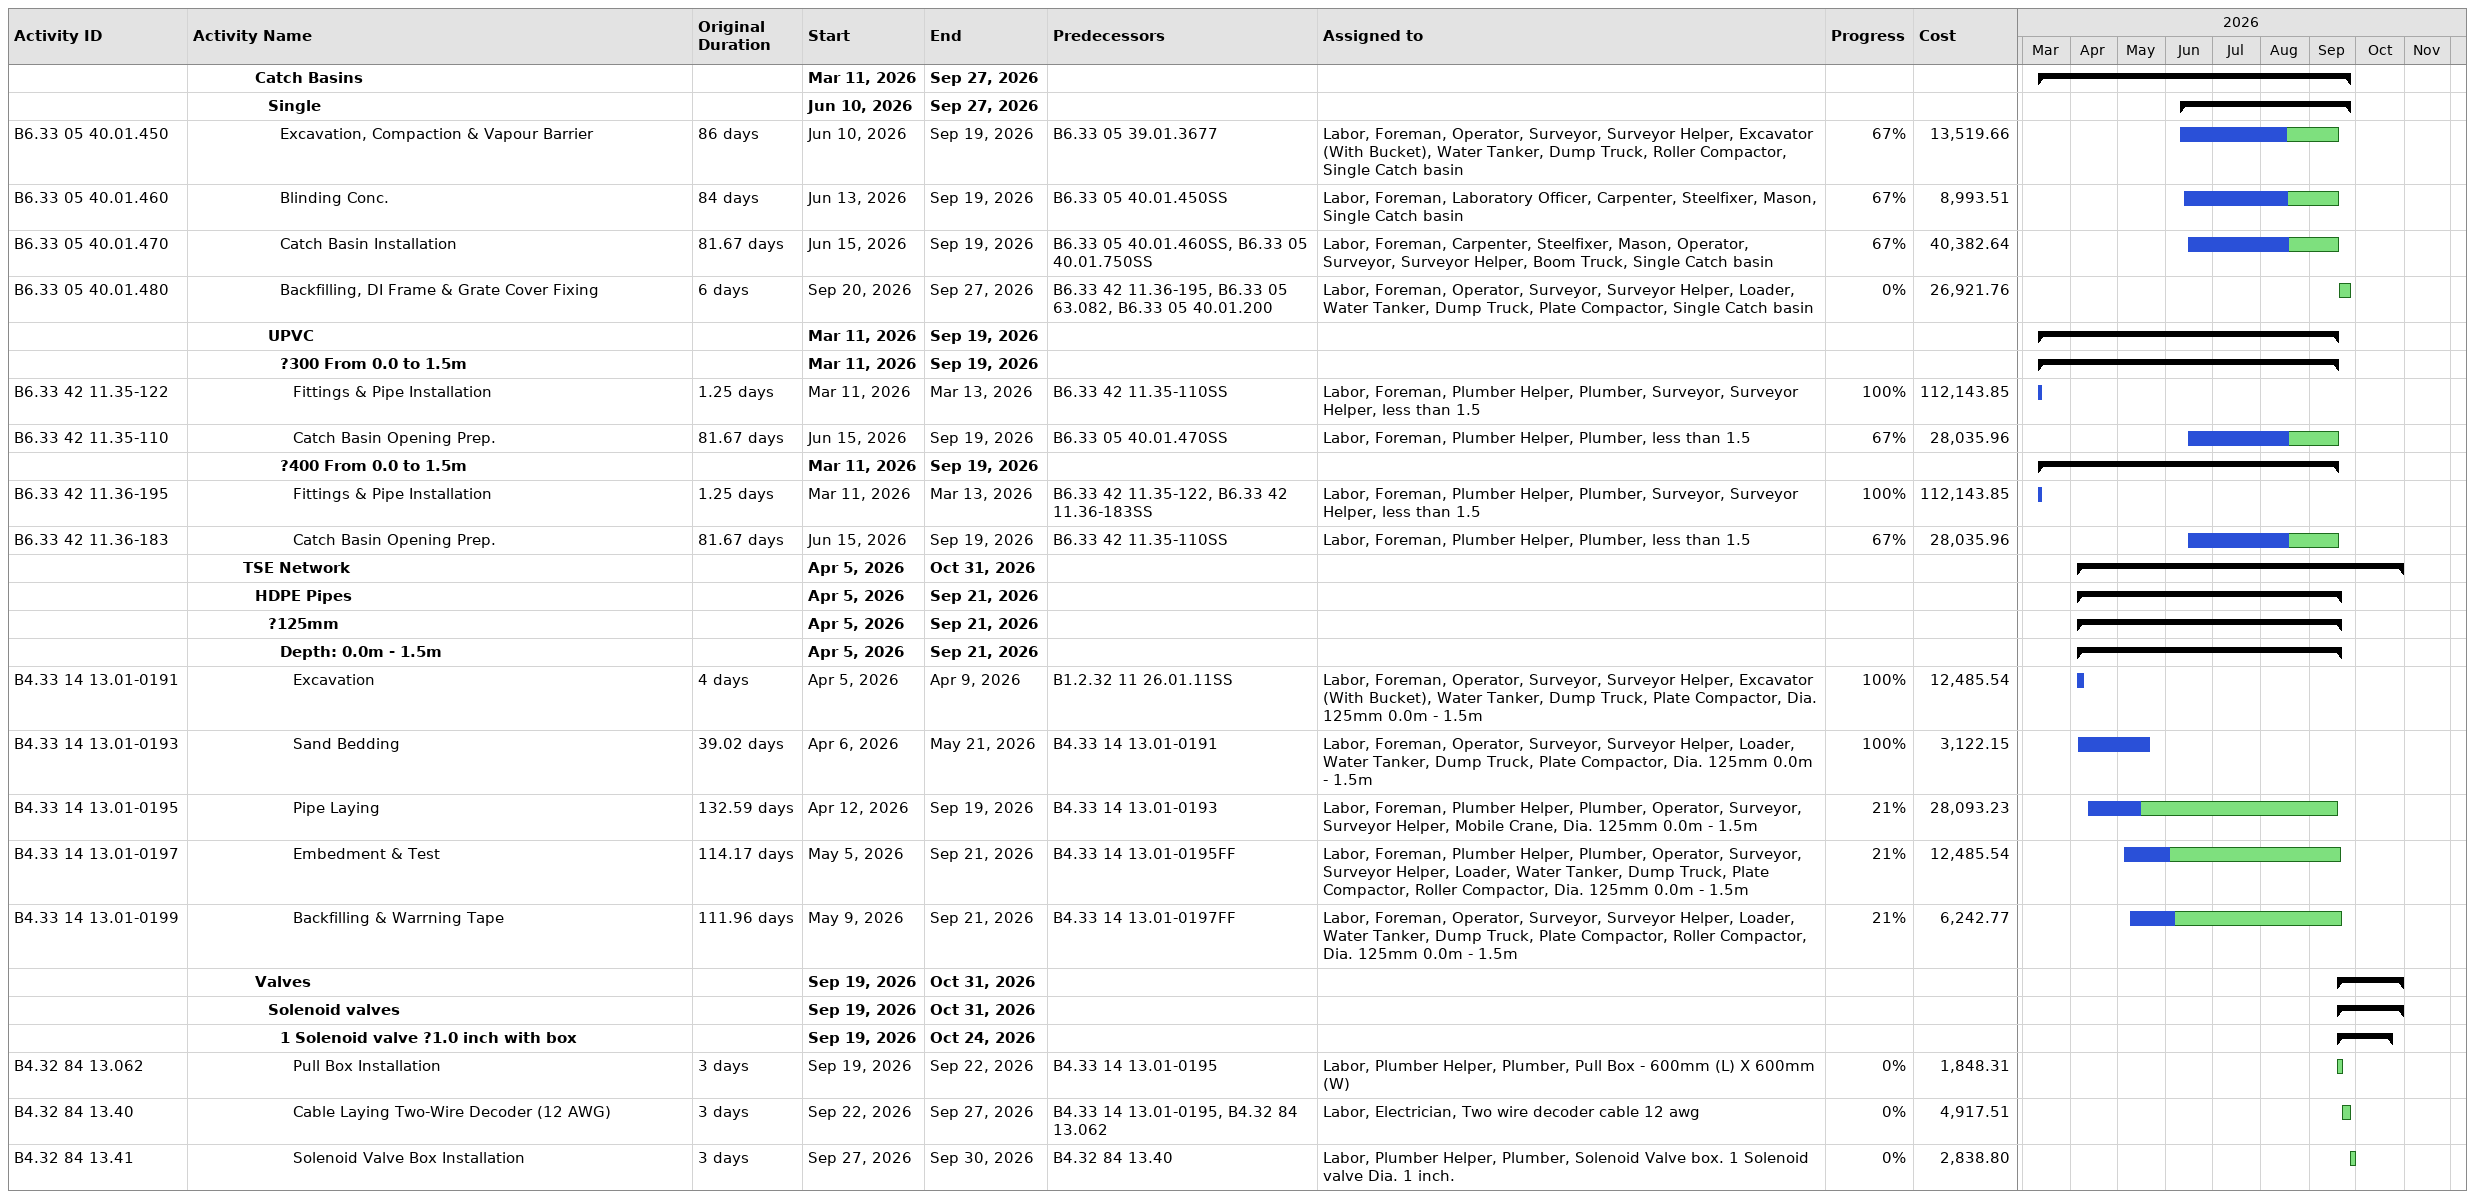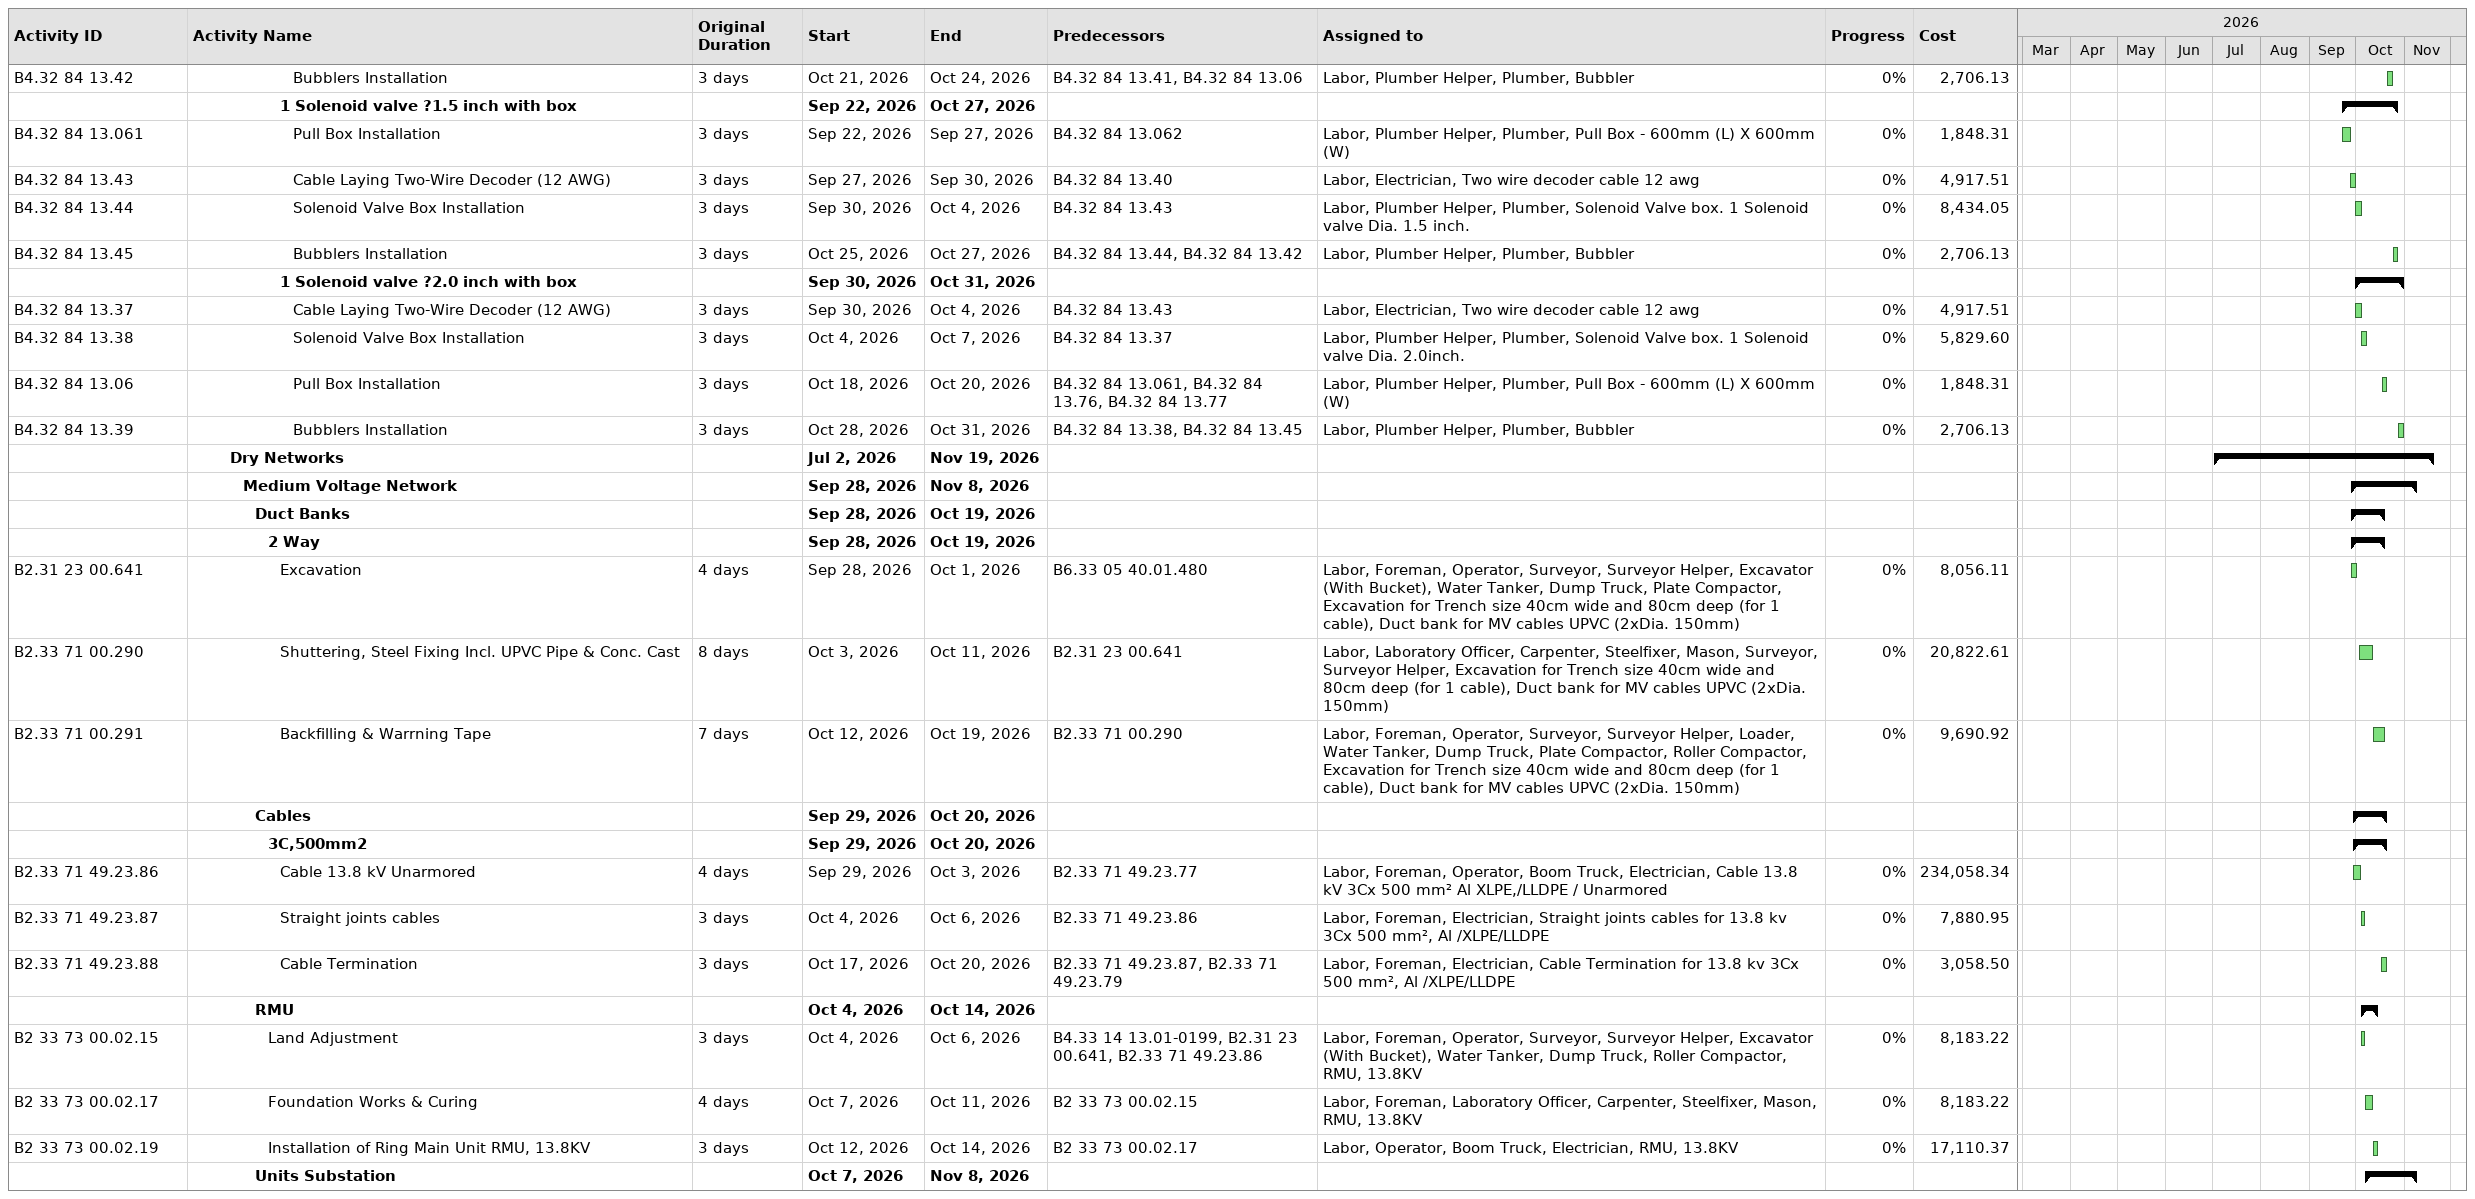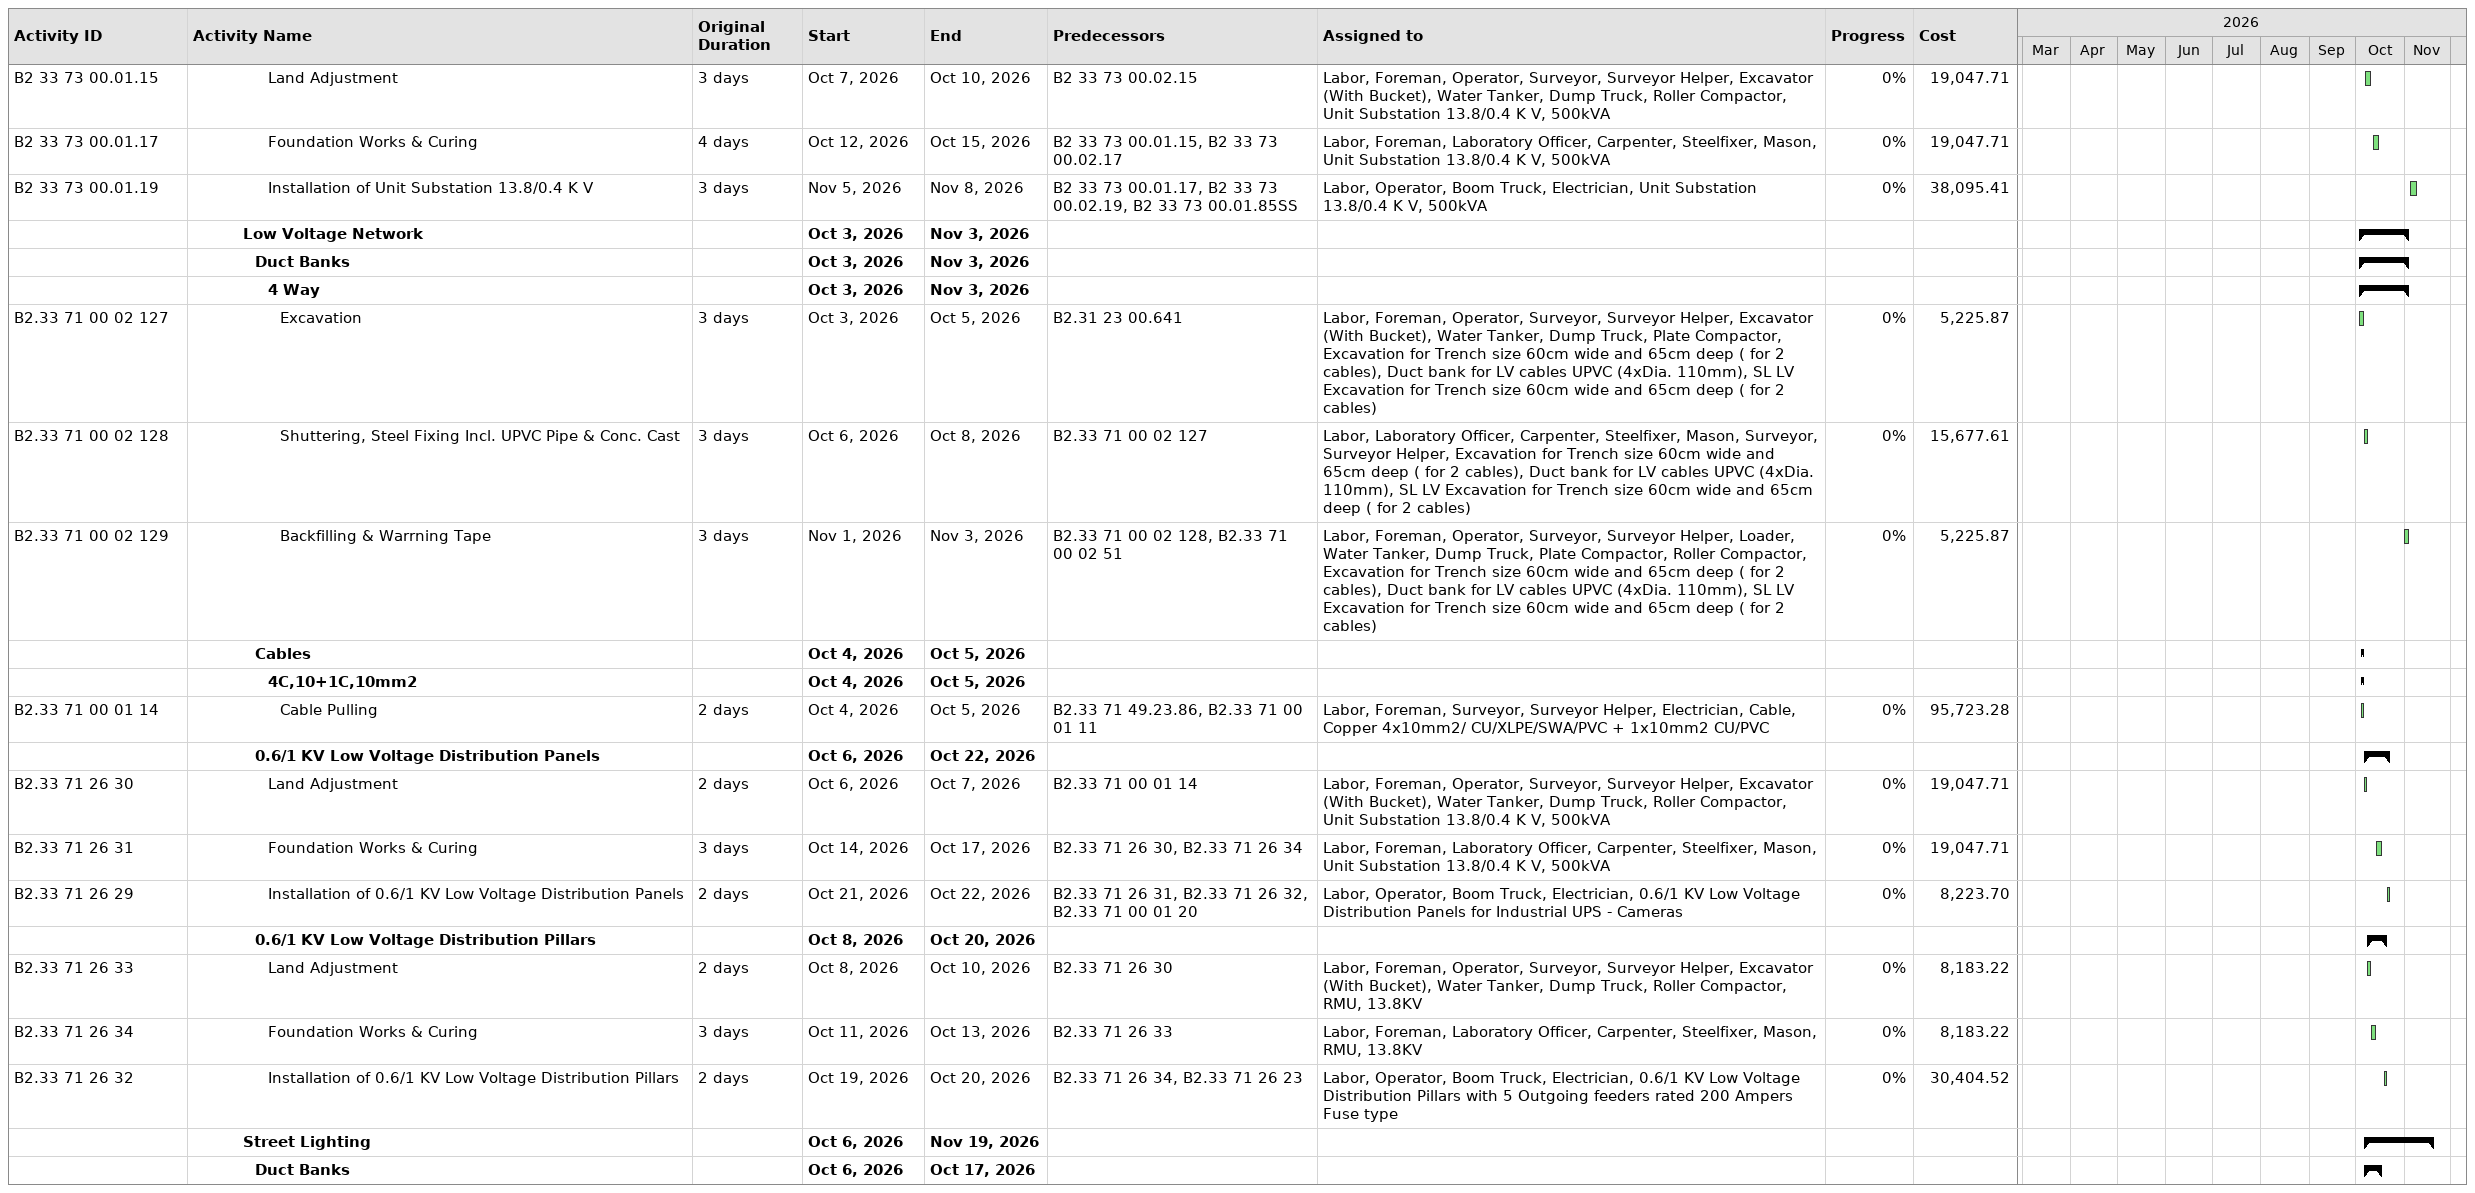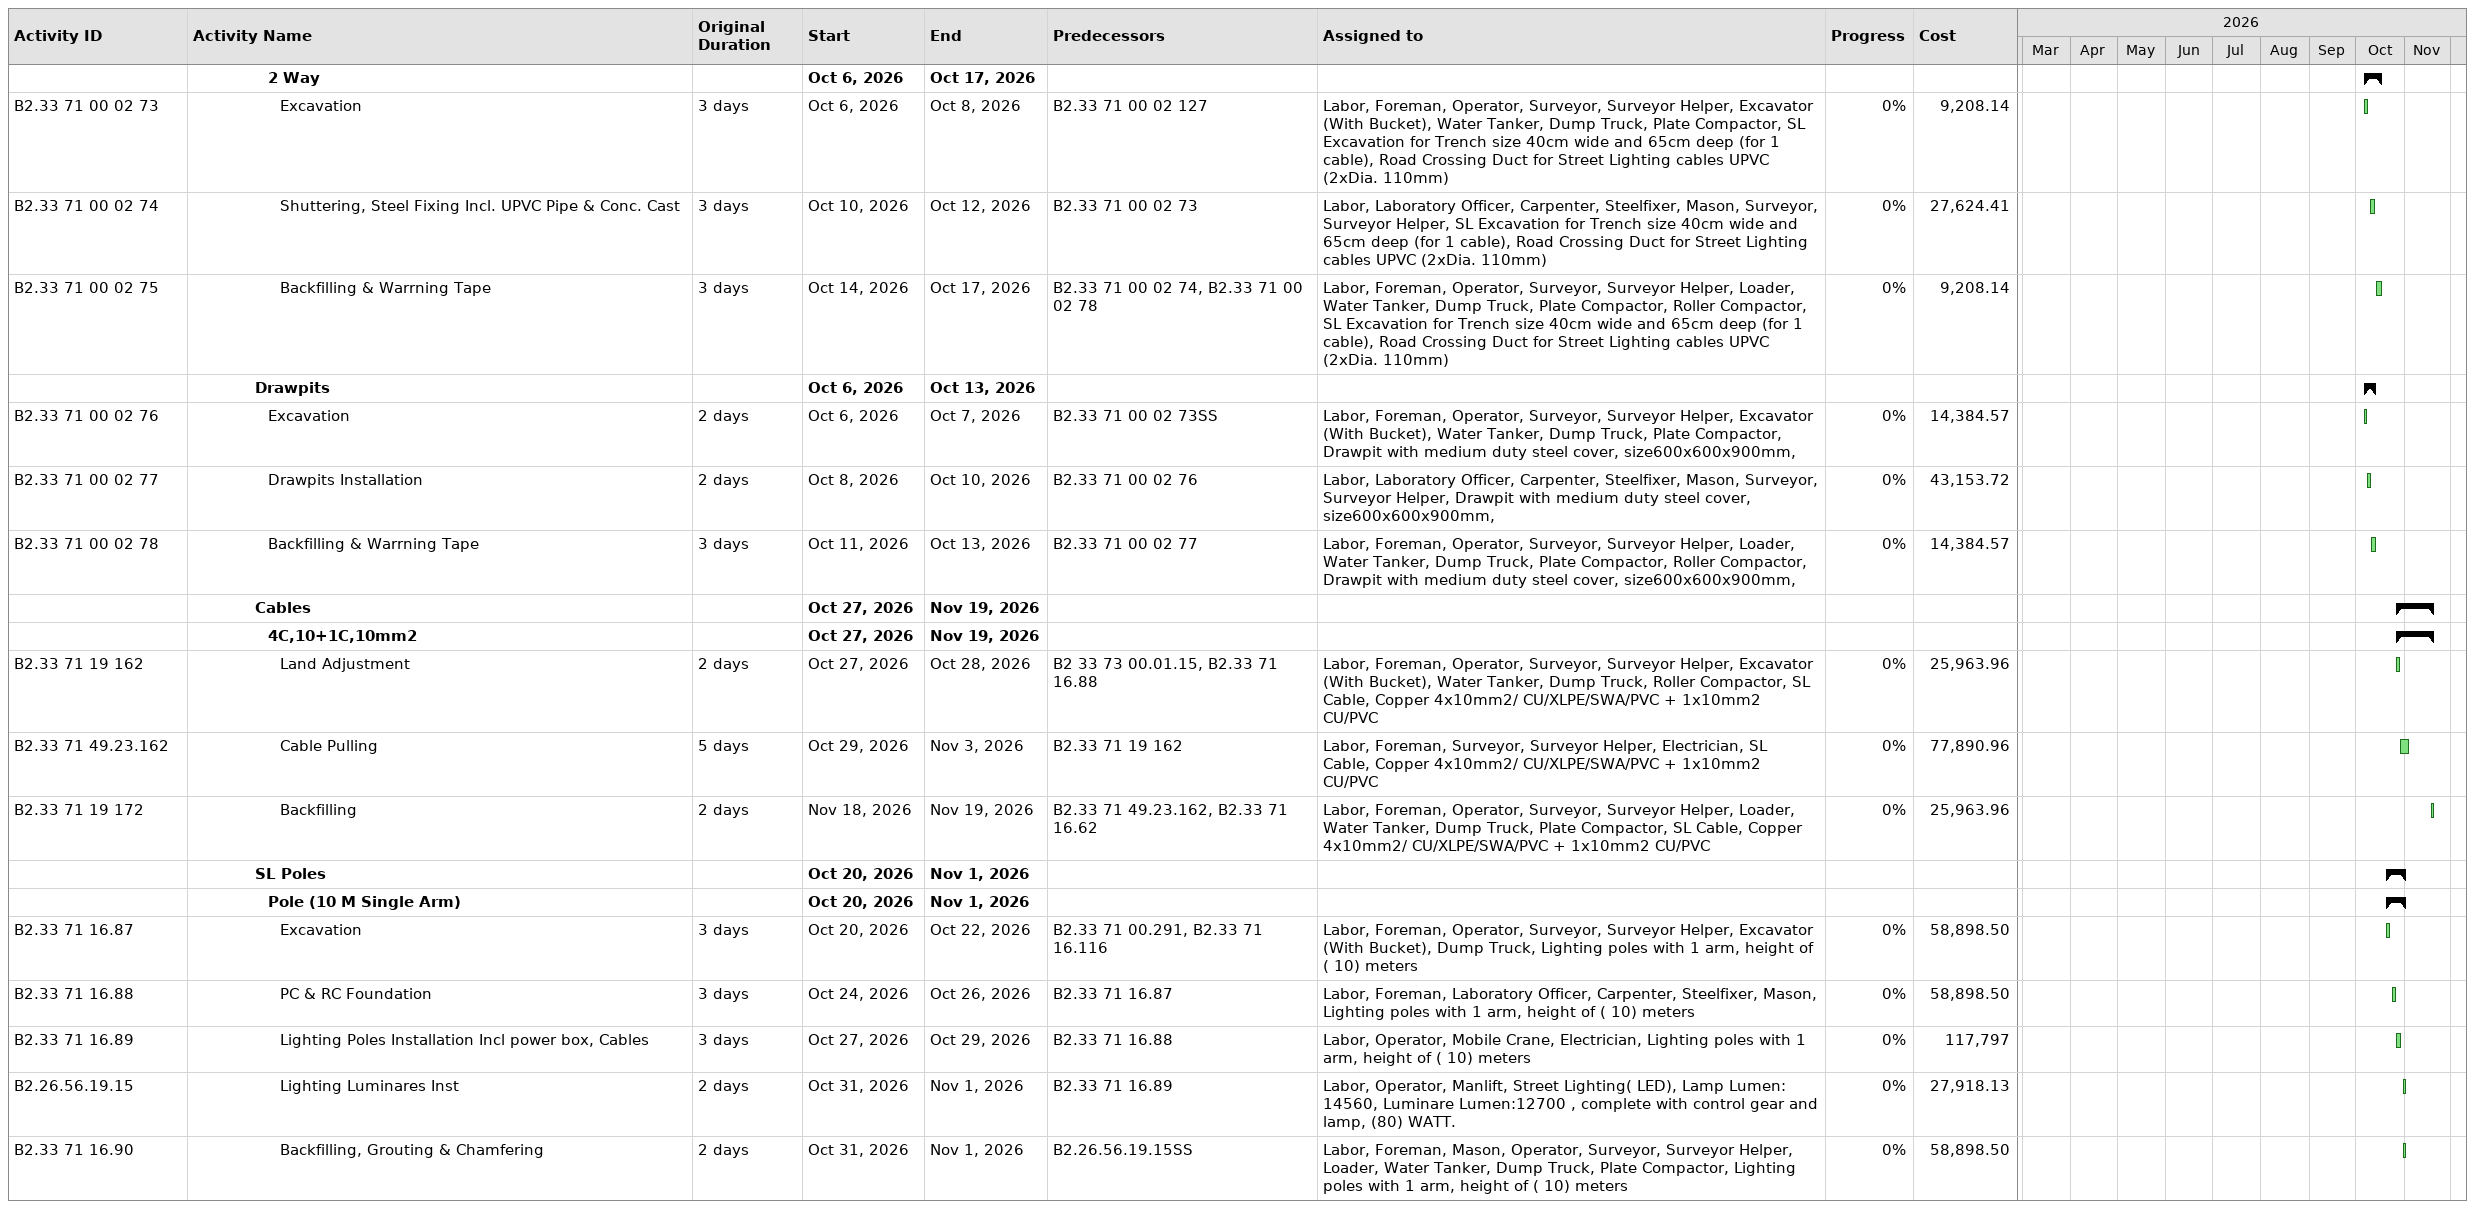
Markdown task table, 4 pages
| ID | Level | Task | Original duration | Start | Finish | Predecessors | Resources | % complete | Cost |
|---|---|---|---|---|---|---|---|---|---|
|  | 6 | **Catch Basins** |  | 2026-03-11 | 2026-09-27 |  |  |  |  |
|  | 7 | **Single** |  | 2026-06-10 | 2026-09-27 |  |  |  |  |
| B6.33 05 40.01.450 | 8 | Excavation, Compaction & Vapour Barrier | 86d | 2026-06-10 | 2026-09-19 | B6.33 05 39.01.3677 | Labor, Foreman, Operator, Surveyor, Surveyor Helper, Excavator (With Bucket), Water Tanker, Dump Truck, Roller Compactor, Single Catch basin | 67 | 13519.66 |
| B6.33 05 40.01.460 | 8 | Blinding Conc. | 84d | 2026-06-13 | 2026-09-19 | B6.33 05 40.01.450SS | Labor, Foreman, Laboratory Officer, Carpenter, Steelfixer, Mason, Single Catch basin | 67 | 8993.51 |
| B6.33 05 40.01.470 | 8 | Catch Basin Installation | 81.67d | 2026-06-15 | 2026-09-19 | B6.33 05 40.01.460SS, B6.33 05 40.01.750SS | Labor, Foreman, Carpenter, Steelfixer, Mason, Operator, Surveyor, Surveyor Helper, Boom Truck, Single Catch basin | 67 | 40382.64 |
| B6.33 05 40.01.480 | 8 | Backfilling, DI Frame & Grate Cover Fixing | 6d | 2026-09-20 | 2026-09-27 | B6.33 42 11.36-195, B6.33 05 63.082, B6.33 05 40.01.200 | Labor, Foreman, Operator, Surveyor, Surveyor Helper, Loader, Water Tanker, Dump Truck, Plate Compactor, Single Catch basin | 0 | 26921.76 |
|  | 7 | **UPVC** |  | 2026-03-11 | 2026-09-19 |  |  |  |  |
|  | 8 | **?300 From 0.0 to 1.5m** |  | 2026-03-11 | 2026-09-19 |  |  |  |  |
| B6.33 42 11.35-122 | 9 | Fittings & Pipe Installation | 1.25d | 2026-03-11 | 2026-03-13 | B6.33 42 11.35-110SS | Labor, Foreman, Plumber Helper, Plumber, Surveyor, Surveyor Helper, less than 1.5 | 100 | 112143.85 |
| B6.33 42 11.35-110 | 9 | Catch Basin Opening Prep. | 81.67d | 2026-06-15 | 2026-09-19 | B6.33 05 40.01.470SS | Labor, Foreman, Plumber Helper, Plumber, less than 1.5 | 67 | 28035.96 |
|  | 8 | **?400 From 0.0 to 1.5m** |  | 2026-03-11 | 2026-09-19 |  |  |  |  |
| B6.33 42 11.36-195 | 9 | Fittings & Pipe Installation | 1.25d | 2026-03-11 | 2026-03-13 | B6.33 42 11.35-122, B6.33 42 11.36-183SS | Labor, Foreman, Plumber Helper, Plumber, Surveyor, Surveyor Helper, less than 1.5 | 100 | 112143.85 |
| B6.33 42 11.36-183 | 9 | Catch Basin Opening Prep. | 81.67d | 2026-06-15 | 2026-09-19 | B6.33 42 11.35-110SS | Labor, Foreman, Plumber Helper, Plumber, less than 1.5 | 67 | 28035.96 |
|  | 5 | **TSE Network** |  | 2026-04-05 | 2026-10-31 |  |  |  |  |
|  | 6 | **HDPE Pipes** |  | 2026-04-05 | 2026-09-21 |  |  |  |  |
|  | 7 | **?125mm** |  | 2026-04-05 | 2026-09-21 |  |  |  |  |
|  | 8 | **Depth: 0.0m - 1.5m** |  | 2026-04-05 | 2026-09-21 |  |  |  |  |
| B4.33 14 13.01-0191 | 9 | Excavation | 4d | 2026-04-05 | 2026-04-09 | B1.2.32 11 26.01.11SS | Labor, Foreman, Operator, Surveyor, Surveyor Helper, Excavator (With Bucket), Water Tanker, Dump Truck, Plate Compactor, Dia. 125mm 0.0m - 1.5m | 100 | 12485.54 |
| B4.33 14 13.01-0193 | 9 | Sand Bedding | 39.02d | 2026-04-06 | 2026-05-21 | B4.33 14 13.01-0191 | Labor, Foreman, Operator, Surveyor, Surveyor Helper, Loader, Water Tanker, Dump Truck, Plate Compactor, Dia. 125mm 0.0m - 1.5m | 100 | 3122.15 |
| B4.33 14 13.01-0195 | 9 | Pipe Laying | 132.59d | 2026-04-12 | 2026-09-19 | B4.33 14 13.01-0193 | Labor, Foreman, Plumber Helper, Plumber, Operator, Surveyor, Surveyor Helper, Mobile Crane, Dia. 125mm 0.0m - 1.5m | 21 | 28093.23 |
| B4.33 14 13.01-0197 | 9 | Embedment & Test | 114.17d | 2026-05-05 | 2026-09-21 | B4.33 14 13.01-0195FF | Labor, Foreman, Plumber Helper, Plumber, Operator, Surveyor, Surveyor Helper, Loader, Water Tanker, Dump Truck, Plate Compactor, Roller Compactor, Dia. 125mm 0.0m - 1.5m | 21 | 12485.54 |
| B4.33 14 13.01-0199 | 9 | Backfilling & Warrning Tape | 111.96d | 2026-05-09 | 2026-09-21 | B4.33 14 13.01-0197FF | Labor, Foreman, Operator, Surveyor, Surveyor Helper, Loader, Water Tanker, Dump Truck, Plate Compactor, Roller Compactor, Dia. 125mm 0.0m - 1.5m | 21 | 6242.77 |
|  | 6 | **Valves** |  | 2026-09-19 | 2026-10-31 |  |  |  |  |
|  | 7 | **Solenoid valves** |  | 2026-09-19 | 2026-10-31 |  |  |  |  |
|  | 8 | **1 Solenoid valve ?1.0 inch with box** |  | 2026-09-19 | 2026-10-24 |  |  |  |  |
| B4.32 84 13.062 | 9 | Pull Box Installation | 3d | 2026-09-19 | 2026-09-22 | B4.33 14 13.01-0195 | Labor, Plumber Helper, Plumber, Pull Box - 600mm (L) X 600mm (W) | 0 | 1848.31 |
| B4.32 84 13.40 | 9 | Cable Laying Two-Wire Decoder (12 AWG) | 3d | 2026-09-22 | 2026-09-27 | B4.33 14 13.01-0195, B4.32 84 13.062 | Labor, Electrician, Two wire decoder cable 12 awg | 0 | 4917.51 |
| B4.32 84 13.41 | 9 | Solenoid Valve Box Installation | 3d | 2026-09-27 | 2026-09-30 | B4.32 84 13.40 | Labor, Plumber Helper, Plumber, Solenoid Valve box. 1 Solenoid valve Dia. 1 inch. | 0 | 2838.80 |
| B4.32 84 13.42 | 9 | Bubblers Installation | 3d | 2026-10-21 | 2026-10-24 | B4.32 84 13.41, B4.32 84 13.06 | Labor, Plumber Helper, Plumber, Bubbler | 0 | 2706.13 |
|  | 8 | **1 Solenoid valve ?1.5 inch with box** |  | 2026-09-22 | 2026-10-27 |  |  |  |  |
| B4.32 84 13.061 | 9 | Pull Box Installation | 3d | 2026-09-22 | 2026-09-27 | B4.32 84 13.062 | Labor, Plumber Helper, Plumber, Pull Box - 600mm (L) X 600mm (W) | 0 | 1848.31 |
| B4.32 84 13.43 | 9 | Cable Laying Two-Wire Decoder (12 AWG) | 3d | 2026-09-27 | 2026-09-30 | B4.32 84 13.40 | Labor, Electrician, Two wire decoder cable 12 awg | 0 | 4917.51 |
| B4.32 84 13.44 | 9 | Solenoid Valve Box Installation | 3d | 2026-09-30 | 2026-10-04 | B4.32 84 13.43 | Labor, Plumber Helper, Plumber, Solenoid Valve box. 1 Solenoid valve Dia. 1.5 inch. | 0 | 8434.05 |
| B4.32 84 13.45 | 9 | Bubblers Installation | 3d | 2026-10-25 | 2026-10-27 | B4.32 84 13.44, B4.32 84 13.42 | Labor, Plumber Helper, Plumber, Bubbler | 0 | 2706.13 |
|  | 8 | **1 Solenoid valve ?2.0 inch with box** |  | 2026-09-30 | 2026-10-31 |  |  |  |  |
| B4.32 84 13.37 | 9 | Cable Laying Two-Wire Decoder (12 AWG) | 3d | 2026-09-30 | 2026-10-04 | B4.32 84 13.43 | Labor, Electrician, Two wire decoder cable 12 awg | 0 | 4917.51 |
| B4.32 84 13.38 | 9 | Solenoid Valve Box Installation | 3d | 2026-10-04 | 2026-10-07 | B4.32 84 13.37 | Labor, Plumber Helper, Plumber, Solenoid Valve box. 1 Solenoid valve Dia. 2.0inch. | 0 | 5829.60 |
| B4.32 84 13.06 | 9 | Pull Box Installation | 3d | 2026-10-18 | 2026-10-20 | B4.32 84 13.061, B4.32 84 13.76, B4.32 84 13.77 | Labor, Plumber Helper, Plumber, Pull Box - 600mm (L) X 600mm (W) | 0 | 1848.31 |
| B4.32 84 13.39 | 9 | Bubblers Installation | 3d | 2026-10-28 | 2026-10-31 | B4.32 84 13.38, B4.32 84 13.45 | Labor, Plumber Helper, Plumber, Bubbler | 0 | 2706.13 |
|  | 4 | **Dry Networks** |  | 2026-07-02 | 2026-11-19 |  |  |  |  |
|  | 5 | **Medium Voltage Network** |  | 2026-09-28 | 2026-11-08 |  |  |  |  |
|  | 6 | **Duct Banks** |  | 2026-09-28 | 2026-10-19 |  |  |  |  |
|  | 7 | **2 Way** |  | 2026-09-28 | 2026-10-19 |  |  |  |  |
| B2.31 23 00.641 | 8 | Excavation | 4d | 2026-09-28 | 2026-10-01 | B6.33 05 40.01.480 | Labor, Foreman, Operator, Surveyor, Surveyor Helper, Excavator (With Bucket), Water Tanker, Dump Truck, Plate Compactor, Excavation for Trench size 40cm wide and 80cm deep (for 1 cable), Duct bank for MV cables UPVC (2xDia. 150mm) | 0 | 8056.11 |
| B2.33 71 00.290 | 8 | Shuttering, Steel Fixing Incl. UPVC Pipe & Conc. Cast | 8d | 2026-10-03 | 2026-10-11 | B2.31 23 00.641 | Labor, Laboratory Officer, Carpenter, Steelfixer, Mason, Surveyor, Surveyor Helper, Excavation for Trench size 40cm wide and 80cm deep (for 1 cable), Duct bank for MV cables UPVC (2xDia. 150mm) | 0 | 20822.61 |
| B2.33 71 00.291 | 8 | Backfilling & Warrning Tape | 7d | 2026-10-12 | 2026-10-19 | B2.33 71 00.290 | Labor, Foreman, Operator, Surveyor, Surveyor Helper, Loader, Water Tanker, Dump Truck, Plate Compactor, Roller Compactor, Excavation for Trench size 40cm wide and 80cm deep (for 1 cable), Duct bank for MV cables UPVC (2xDia. 150mm) | 0 | 9690.92 |
|  | 6 | **Cables** |  | 2026-09-29 | 2026-10-20 |  |  |  |  |
|  | 7 | **3C,500mm2** |  | 2026-09-29 | 2026-10-20 |  |  |  |  |
| B2.33 71 49.23.86 | 8 | Cable 13.8 kV Unarmored | 4d | 2026-09-29 | 2026-10-03 | B2.33 71 49.23.77 | Labor, Foreman, Operator, Boom Truck, Electrician, Cable 13.8 kV 3Cx 500 mm² Al XLPE,/LLDPE / Unarmored | 0 | 234058.34 |
| B2.33 71 49.23.87 | 8 | Straight joints cables | 3d | 2026-10-04 | 2026-10-06 | B2.33 71 49.23.86 | Labor, Foreman, Electrician, Straight joints cables for 13.8 kv 3Cx 500 mm², Al /XLPE/LLDPE | 0 | 7880.95 |
| B2.33 71 49.23.88 | 8 | Cable Termination | 3d | 2026-10-17 | 2026-10-20 | B2.33 71 49.23.87, B2.33 71 49.23.79 | Labor, Foreman, Electrician, Cable Termination for 13.8 kv 3Cx 500 mm², Al /XLPE/LLDPE | 0 | 3058.50 |
|  | 6 | **RMU** |  | 2026-10-04 | 2026-10-14 |  |  |  |  |
| B2 33 73 00.02.15 | 7 | Land Adjustment | 3d | 2026-10-04 | 2026-10-06 | B4.33 14 13.01-0199, B2.31 23 00.641, B2.33 71 49.23.86 | Labor, Foreman, Operator, Surveyor, Surveyor Helper, Excavator (With Bucket), Water Tanker, Dump Truck, Roller Compactor, RMU, 13.8KV | 0 | 8183.22 |
| B2 33 73 00.02.17 | 7 | Foundation Works & Curing | 4d | 2026-10-07 | 2026-10-11 | B2 33 73 00.02.15 | Labor, Foreman, Laboratory Officer, Carpenter, Steelfixer, Mason, RMU, 13.8KV | 0 | 8183.22 |
| B2 33 73 00.02.19 | 7 | Installation of Ring Main Unit RMU, 13.8KV | 3d | 2026-10-12 | 2026-10-14 | B2 33 73 00.02.17 | Labor, Operator, Boom Truck, Electrician, RMU, 13.8KV | 0 | 17110.37 |
|  | 6 | **Units Substation** |  | 2026-10-07 | 2026-11-08 |  |  |  |  |
| B2 33 73 00.01.15 | 7 | Land Adjustment | 3d | 2026-10-07 | 2026-10-10 | B2 33 73 00.02.15 | Labor, Foreman, Operator, Surveyor, Surveyor Helper, Excavator (With Bucket), Water Tanker, Dump Truck, Roller Compactor, Unit Substation 13.8/0.4 K V, 500kVA | 0 | 19047.71 |
| B2 33 73 00.01.17 | 7 | Foundation Works & Curing | 4d | 2026-10-12 | 2026-10-15 | B2 33 73 00.01.15, B2 33 73 00.02.17 | Labor, Foreman, Laboratory Officer, Carpenter, Steelfixer, Mason, Unit Substation 13.8/0.4 K V, 500kVA | 0 | 19047.71 |
| B2 33 73 00.01.19 | 7 | Installation of Unit Substation 13.8/0.4 K V | 3d | 2026-11-05 | 2026-11-08 | B2 33 73 00.01.17, B2 33 73 00.02.19, B2 33 73 00.01.85SS | Labor, Operator, Boom Truck, Electrician, Unit Substation 13.8/0.4 K V, 500kVA | 0 | 38095.41 |
|  | 5 | **Low Voltage Network** |  | 2026-10-03 | 2026-11-03 |  |  |  |  |
|  | 6 | **Duct Banks** |  | 2026-10-03 | 2026-11-03 |  |  |  |  |
|  | 7 | **4 Way** |  | 2026-10-03 | 2026-11-03 |  |  |  |  |
| B2.33 71 00 02 127 | 8 | Excavation | 3d | 2026-10-03 | 2026-10-05 | B2.31 23 00.641 | Labor, Foreman, Operator, Surveyor, Surveyor Helper, Excavator (With Bucket), Water Tanker, Dump Truck, Plate Compactor, Excavation for Trench size 60cm wide and 65cm deep ( for 2 cables), Duct bank for LV cables UPVC (4xDia. 110mm), SL LV Excavation for Trench size 60cm wide and 65cm deep ( for 2 cables) | 0 | 5225.87 |
| B2.33 71 00 02 128 | 8 | Shuttering, Steel Fixing Incl. UPVC Pipe & Conc. Cast | 3d | 2026-10-06 | 2026-10-08 | B2.33 71 00 02 127 | Labor, Laboratory Officer, Carpenter, Steelfixer, Mason, Surveyor, Surveyor Helper, Excavation for Trench size 60cm wide and 65cm deep ( for 2 cables), Duct bank for LV cables UPVC (4xDia. 110mm), SL LV Excavation for Trench size 60cm wide and 65cm deep ( for 2 cables) | 0 | 15677.61 |
| B2.33 71 00 02 129 | 8 | Backfilling & Warrning Tape | 3d | 2026-11-01 | 2026-11-03 | B2.33 71 00 02 128, B2.33 71 00 02 51 | Labor, Foreman, Operator, Surveyor, Surveyor Helper, Loader, Water Tanker, Dump Truck, Plate Compactor, Roller Compactor, Excavation for Trench size 60cm wide and 65cm deep ( for 2 cables), Duct bank for LV cables UPVC (4xDia. 110mm), SL LV Excavation for Trench size 60cm wide and 65cm deep ( for 2 cables) | 0 | 5225.87 |
|  | 6 | **Cables** |  | 2026-10-04 | 2026-10-05 |  |  |  |  |
|  | 7 | **4C,10+1C,10mm2** |  | 2026-10-04 | 2026-10-05 |  |  |  |  |
| B2.33 71 00 01 14 | 8 | Cable Pulling | 2d | 2026-10-04 | 2026-10-05 | B2.33 71 49.23.86, B2.33 71 00 01 11 | Labor, Foreman, Surveyor, Surveyor Helper, Electrician, Cable, Copper 4x10mm2/ CU/XLPE/SWA/PVC + 1x10mm2 CU/PVC | 0 | 95723.28 |
|  | 6 | **0.6/1 KV Low Voltage Distribution Panels** |  | 2026-10-06 | 2026-10-22 |  |  |  |  |
| B2.33 71 26 30 | 7 | Land Adjustment | 2d | 2026-10-06 | 2026-10-07 | B2.33 71 00 01 14 | Labor, Foreman, Operator, Surveyor, Surveyor Helper, Excavator (With Bucket), Water Tanker, Dump Truck, Roller Compactor, Unit Substation 13.8/0.4 K V, 500kVA | 0 | 19047.71 |
| B2.33 71 26 31 | 7 | Foundation Works & Curing | 3d | 2026-10-14 | 2026-10-17 | B2.33 71 26 30, B2.33 71 26 34 | Labor, Foreman, Laboratory Officer, Carpenter, Steelfixer, Mason, Unit Substation 13.8/0.4 K V, 500kVA | 0 | 19047.71 |
| B2.33 71 26 29 | 7 | Installation of 0.6/1 KV Low Voltage Distribution Panels | 2d | 2026-10-21 | 2026-10-22 | B2.33 71 26 31, B2.33 71 26 32, B2.33 71 00 01 20 | Labor, Operator, Boom Truck, Electrician, 0.6/1 KV Low Voltage Distribution Panels for Industrial UPS - Cameras | 0 | 8223.70 |
|  | 6 | **0.6/1 KV Low Voltage Distribution Pillars** |  | 2026-10-08 | 2026-10-20 |  |  |  |  |
| B2.33 71 26 33 | 7 | Land Adjustment | 2d | 2026-10-08 | 2026-10-10 | B2.33 71 26 30 | Labor, Foreman, Operator, Surveyor, Surveyor Helper, Excavator (With Bucket), Water Tanker, Dump Truck, Roller Compactor, RMU, 13.8KV | 0 | 8183.22 |
| B2.33 71 26 34 | 7 | Foundation Works & Curing | 3d | 2026-10-11 | 2026-10-13 | B2.33 71 26 33 | Labor, Foreman, Laboratory Officer, Carpenter, Steelfixer, Mason, RMU, 13.8KV | 0 | 8183.22 |
| B2.33 71 26 32 | 7 | Installation of 0.6/1 KV Low Voltage Distribution Pillars | 2d | 2026-10-19 | 2026-10-20 | B2.33 71 26 34, B2.33 71 26 23 | Labor, Operator, Boom Truck, Electrician, 0.6/1 KV Low Voltage Distribution Pillars with 5 Outgoing feeders rated 200 Ampers Fuse type | 0 | 30404.52 |
|  | 5 | **Street Lighting** |  | 2026-10-06 | 2026-11-19 |  |  |  |  |
|  | 6 | **Duct Banks** |  | 2026-10-06 | 2026-10-17 |  |  |  |  |
|  | 7 | **2 Way** |  | 2026-10-06 | 2026-10-17 |  |  |  |  |
| B2.33 71 00 02 73 | 8 | Excavation | 3d | 2026-10-06 | 2026-10-08 | B2.33 71 00 02 127 | Labor, Foreman, Operator, Surveyor, Surveyor Helper, Excavator (With Bucket), Water Tanker, Dump Truck, Plate Compactor, SL Excavation for Trench size 40cm wide and 65cm deep (for 1 cable), Road Crossing Duct for Street Lighting cables UPVC (2xDia. 110mm) | 0 | 9208.14 |
| B2.33 71 00 02 74 | 8 | Shuttering, Steel Fixing Incl. UPVC Pipe & Conc. Cast | 3d | 2026-10-10 | 2026-10-12 | B2.33 71 00 02 73 | Labor, Laboratory Officer, Carpenter, Steelfixer, Mason, Surveyor, Surveyor Helper, SL Excavation for Trench size 40cm wide and 65cm deep (for 1 cable), Road Crossing Duct for Street Lighting cables UPVC (2xDia. 110mm) | 0 | 27624.41 |
| B2.33 71 00 02 75 | 8 | Backfilling & Warrning Tape | 3d | 2026-10-14 | 2026-10-17 | B2.33 71 00 02 74, B2.33 71 00 02 78 | Labor, Foreman, Operator, Surveyor, Surveyor Helper, Loader, Water Tanker, Dump Truck, Plate Compactor, Roller Compactor, SL Excavation for Trench size 40cm wide and 65cm deep (for 1 cable), Road Crossing Duct for Street Lighting cables UPVC (2xDia. 110mm) | 0 | 9208.14 |
|  | 6 | **Drawpits** |  | 2026-10-06 | 2026-10-13 |  |  |  |  |
| B2.33 71 00 02 76 | 7 | Excavation | 2d | 2026-10-06 | 2026-10-07 | B2.33 71 00 02 73SS | Labor, Foreman, Operator, Surveyor, Surveyor Helper, Excavator (With Bucket), Water Tanker, Dump Truck, Plate Compactor, Drawpit with medium duty steel cover, size600x600x900mm, | 0 | 14384.57 |
| B2.33 71 00 02 77 | 7 | Drawpits Installation | 2d | 2026-10-08 | 2026-10-10 | B2.33 71 00 02 76 | Labor, Laboratory Officer, Carpenter, Steelfixer, Mason, Surveyor, Surveyor Helper, Drawpit with medium duty steel cover, size600x600x900mm, | 0 | 43153.72 |
| B2.33 71 00 02 78 | 7 | Backfilling & Warrning Tape | 3d | 2026-10-11 | 2026-10-13 | B2.33 71 00 02 77 | Labor, Foreman, Operator, Surveyor, Surveyor Helper, Loader, Water Tanker, Dump Truck, Plate Compactor, Roller Compactor, Drawpit with medium duty steel cover, size600x600x900mm, | 0 | 14384.57 |
|  | 6 | **Cables** |  | 2026-10-27 | 2026-11-19 |  |  |  |  |
|  | 7 | **4C,10+1C,10mm2** |  | 2026-10-27 | 2026-11-19 |  |  |  |  |
| B2.33 71 19 162 | 8 | Land Adjustment | 2d | 2026-10-27 | 2026-10-28 | B2 33 73 00.01.15, B2.33 71 16.88 | Labor, Foreman, Operator, Surveyor, Surveyor Helper, Excavator (With Bucket), Water Tanker, Dump Truck, Roller Compactor, SL Cable, Copper 4x10mm2/ CU/XLPE/SWA/PVC + 1x10mm2 CU/PVC | 0 | 25963.96 |
| B2.33 71 49.23.162 | 8 | Cable Pulling | 5d | 2026-10-29 | 2026-11-03 | B2.33 71 19 162 | Labor, Foreman, Surveyor, Surveyor Helper, Electrician, SL Cable, Copper 4x10mm2/ CU/XLPE/SWA/PVC + 1x10mm2 CU/PVC | 0 | 77890.96 |
| B2.33 71 19 172 | 8 | Backfilling | 2d | 2026-11-18 | 2026-11-19 | B2.33 71 49.23.162, B2.33 71 16.62 | Labor, Foreman, Operator, Surveyor, Surveyor Helper, Loader, Water Tanker, Dump Truck, Plate Compactor, SL Cable, Copper 4x10mm2/ CU/XLPE/SWA/PVC + 1x10mm2 CU/PVC | 0 | 25963.96 |
|  | 6 | **SL Poles** |  | 2026-10-20 | 2026-11-01 |  |  |  |  |
|  | 7 | **Pole (10 M Single Arm)** |  | 2026-10-20 | 2026-11-01 |  |  |  |  |
| B2.33 71 16.87 | 8 | Excavation | 3d | 2026-10-20 | 2026-10-22 | B2.33 71 00.291, B2.33 71 16.116 | Labor, Foreman, Operator, Surveyor, Surveyor Helper, Excavator (With Bucket), Dump Truck, Lighting poles with 1 arm, height of ( 10) meters | 0 | 58898.50 |
| B2.33 71 16.88 | 8 | PC & RC Foundation | 3d | 2026-10-24 | 2026-10-26 | B2.33 71 16.87 | Labor, Foreman, Laboratory Officer, Carpenter, Steelfixer, Mason, Lighting poles with 1 arm, height of ( 10) meters | 0 | 58898.50 |
| B2.33 71 16.89 | 8 | Lighting Poles Installation Incl power box, Cables | 3d | 2026-10-27 | 2026-10-29 | B2.33 71 16.88 | Labor, Operator, Mobile Crane, Electrician, Lighting poles with 1 arm, height of ( 10) meters | 0 | 117797 |
| B2.26.56.19.15 | 8 | Lighting Luminares Inst | 2d | 2026-10-31 | 2026-11-01 | B2.33 71 16.89 | Labor, Operator, Manlift, Street Lighting( LED), Lamp Lumen: 14560, Luminare Lumen:12700 , complete with control gear and lamp, (80) WATT. | 0 | 27918.13 |
| B2.33 71 16.90 | 8 | Backfilling, Grouting & Chamfering | 2d | 2026-10-31 | 2026-11-01 | B2.26.56.19.15SS | Labor, Foreman, Mason, Operator, Surveyor, Surveyor Helper, Loader, Water Tanker, Dump Truck, Plate Compactor, Lighting poles with 1 arm, height of ( 10) meters | 0 | 58898.50 |
